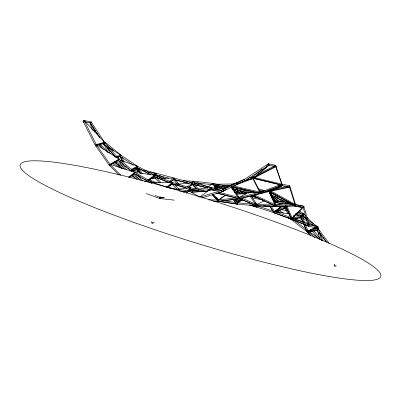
<?xml version="1.0" encoding="UTF-8"?>
<svg xmlns="http://www.w3.org/2000/svg" width="401" height="401" viewBox="0 0 401 401"><rect width="100%" height="100%" fill="white"/><g stroke="black" fill="none" stroke-linecap="round" stroke-linejoin="round"><path stroke-width="0.6" d="M192.6 183.788L192.605 182.931L143.924 169.999M270.56 193.588L270.565 192.736L287.657 201.773L290.565 203.979M238.104 182.51L230.555 185.307L209.397 189.884L199.588 197.137L221.392 190.47L244.364 179.362L268.449 163.803L275.542 165.317L282.023 184.184L282.008 185.247L260.249 193.292L252.61 178.184L252.62 177.122L262.399 168.896M231.753 186.65L260.249 193.292L260.264 192.234L252.62 177.122L247.903 178.405M183.177 192.159L189.202 190.866L209.397 189.884L221.392 190.47L230.555 185.307L244.364 179.362L245.006 180.661L239.828 182.886L252.61 178.184L252.62 177.122L254.259 176.28M256.79 205.888L256.81 204.515L251.161 195.919M260.249 193.292L260.264 192.234L282.023 184.184L289.687 185.753L295.597 204.57L295.702 206.009L276.269 206.535L276.164 205.101L269.878 191.713M241.171 199.096L238.334 200.395L238.314 201.713L238.334 200.395L237.071 199.091M272.785 210.971L256.595 205.678L256.575 206.991L250.094 205.122M151.889 182.956L151.909 182.099L134.916 172.375L119.107 159.102L96.265 144.54L84.125 120.46L83.132 121.302L95.273 145.383L96.265 144.54L104.521 142.3L119.107 159.102L118.606 160.29L111.057 164.545M146.32 193.573L159.663 198.46L159.693 197.192L155.052 195.493M238.299 201.668L238.334 200.395L242.68 200.154M148.305 172.49L155.668 173.297L155.593 174.656L153.964 175.448M174.014 179.122L174.064 178.214L161.583 178.255M263.793 191.357L260.264 192.234L260.184 193.417L239.026 198.675L239.101 197.492L231.623 186.831M173.999 179.077L174.064 178.214L168.851 181.598M154.415 176.129L154.49 175.267L137.383 166.174L120.992 155.217L108.816 147.703M172.139 183.778L172.255 182.49L154.49 175.267L134.36 172.285M256.47 207.021L256.595 205.678L255.898 206.836L274.394 212.886L274.52 211.538L271.302 206.304M285.306 207.573L285.392 206.675L284.274 206.164M287.567 202.625L287.657 201.773L275.347 201.342M256.445 206.951L256.595 205.678L255.978 206.916L249.502 205.041M285.291 207.528L285.392 206.675L281.632 206.545M287.517 203.001L287.657 201.773L285.036 203.242M209.282 190.736L209.397 189.884L210.61 190.194M253.743 191.813L248.836 192.38L239.101 197.492L238.931 198.766L218.42 201.257L218.59 199.984L225.668 195.071M132.561 170.625L137.257 169.583L137.463 168.184L136.265 167.834L137.463 168.184L137.082 169.578M155.463 174.696L155.668 173.297L156.746 173.904M189.051 191.743L189.202 190.866L170.641 188.355M209.252 190.761L209.397 189.884L209.177 190.741M155.508 174.169L155.668 173.297L152.956 174.615M233.111 184.856L233.272 183.964L215.006 184.234M267.457 191.683L269.297 191.472L269.091 190.039L268.69 191.152L275.763 206.209L295.196 205.678L295.597 204.57L295.337 205.994L303.572 207.663L303.833 206.239L295.597 204.57L270.715 190.931M151.743 182.931L151.909 182.099L144.43 181.407M286.765 205.778L292.063 217.969L291.788 219.342L274.244 212.911L274.52 211.538L281.241 206.345M151.653 183.302L151.909 182.099L170.019 188.269M137.192 167.032L137.383 166.174L119.789 160.059M154.295 176.129L154.49 175.267L147.573 180.069M274.224 212.816L274.52 211.538L285.392 206.675L286.464 207.282M285.191 207.528L285.392 206.675L284.489 207.743L287.933 213.703M301.828 216.881L302.028 216.029L296.66 213.011M213.312 201.197L218.264 201.262L218.59 199.984L213.573 194.475M292.123 218.981L291.908 219.818L288.79 217.938M303.432 214.741L303.647 213.898L299.286 210.59M183.172 180.821L193.633 181.212L193.402 182.074L193.633 181.212L212.946 183.422L227.573 186.259M269.091 190.039L268.815 191.011L295.321 205.543L289.412 186.721L289.687 185.753L289.873 187.167L269.277 191.457L269.091 190.039L268.79 191.147L275.863 206.209L276.164 205.101L285.562 203.011L292.645 204.109M248.605 193.187L248.836 192.38L256.655 192.28M239.993 198.786L256.47 205.728L256.81 204.515L264.404 200.821M295.321 205.543L295.597 204.57M193.367 182.089L193.633 181.212L195.653 184.054M215.928 188.766L212.946 183.422L212.64 184.295L212.946 183.422L214.094 183.924M233.272 183.964L233.001 184.846L233.272 183.964L231.718 184.966M133.348 169.102L137.463 168.184L137.047 169.503L132.345 170.545M254.299 194.921L276.164 205.101L276.309 206.495L256.956 205.913L237.181 204.109L237.593 202.831L242.805 199.447M255.156 202.761L256.81 204.515L256.404 205.793L239.357 198.61M248.57 193.187L248.836 192.38L235.176 192.655M273.041 205.006L256.81 204.515L256.414 205.728L275.768 206.315L276.164 205.101L293.773 204.62M192.45 191.232L190.164 189.137L190.625 187.823L204.054 190.259M316.294 227.638L317.472 228.039L317.973 226.776L309.166 224.956L292.063 217.969L291.286 219.016L273.743 212.585L274.52 211.538L292.063 217.969L317.973 226.776L317.492 228.134L308.69 226.314L291.582 219.327L292.063 217.969L302.028 216.029L317.973 226.776L321.512 240.55M308.69 226.314L309.166 224.956L303.833 206.239L295.918 204.841M212.63 184.3L212.946 183.422L207.989 186.841M275.763 206.209L276.164 205.101L276.048 206.52L277.221 206.254M218.089 201.327L237.121 204.099L237.593 202.831L235.141 199.287M176.63 184.224L192.605 182.931L211.237 187.432L210.896 188.3L211.237 187.432L216.655 188.67M236.605 201.232L238.4 201.683L238.334 200.395L237.788 201.683L235.257 199.071L237.828 201.693L238.334 200.395L240.69 201.076M309.166 224.956L308.319 225.853L291.216 218.871L292.063 217.969L291.562 219.232L293.332 219.833M137.042 167.016L137.383 166.174L131.438 169.297M210.876 188.29L211.237 187.432L197.778 189.162M118.325 160.189L119.107 159.102L109.944 164.265L109.443 165.453L110.631 165.839M134.42 173.563L134.916 172.375L109.944 164.265L96.265 144.54L95.513 145.533L109.192 165.262L118.355 160.099L119.107 159.102L117.944 159.934M254.83 205.497L256.064 206.936L256.595 205.678M156.109 176.069L155.142 174.495L155.668 173.297L155.012 174.47L155.979 176.039M137.042 166.951L137.383 166.174L136.41 167.137M120.776 175.237L109.944 164.265L109.443 165.377L118.977 175.031M291.677 219.783L292.043 218.966M315.747 227.678L307.963 230.836L307.412 232.059L291.196 219.477L292.349 219.177M190.044 189.102L190.625 187.823L172.255 182.49L152.064 182.475M174.069 179.097L174.064 178.214L173.483 179.463L177.317 184.199M269.768 205.929L273.953 212.73L274.52 211.538L289.191 213.933M285.186 203.803L285.562 203.011L292.264 204.194M162.631 178.791L155.072 174.54L155.668 173.297M174.064 178.214L173.473 179.463L189.036 183.417M151.493 182.946L151.909 182.099L150.982 182.871M239.487 202.144L237.723 201.638L238.334 200.395M137.879 171.503L136.916 169.282L137.463 168.184L136.746 169.247L137.708 171.468M139.373 171.072L136.811 169.357L137.463 168.184M285.677 205.763L291.452 219.056L292.063 217.969M291.452 219.056L303.221 207.327L303.833 206.239L291.216 218.871M171.543 183.698L172.255 182.49L172.27 183.352M274.52 211.538L273.828 212.7L269.642 205.898M151.413 182.916L151.909 182.099L151.352 182.871M284.63 207.863L285.392 206.675L284.515 207.758L287.196 209.267M104.846 143.202L105.363 142.41L120.992 155.217L120.475 156.485L116.942 157.362M120.215 156.41L120.992 155.217L116.28 156.385M286.845 202.931L287.657 201.773L288.755 203.287M96.521 146.285L95.483 145.623L96.265 144.54M95.483 145.623L103.739 143.383L104.521 142.3L91.217 121.974L84.125 120.46L83.082 121.383L83.929 122.295M310.625 235.387L307.146 231.973L307.963 230.836L317.306 229.292M285.046 203.708L285.562 203.011L273.878 200.791M305.452 224.57L307.963 230.836L307.196 231.863L308.219 232.565M109.192 165.262L109.944 164.265M140.52 173.342L136.535 167.277L137.383 166.174L136.581 167.297L140.571 173.367M153.638 176.37L154.49 175.267L154.19 176.48L148.751 180.255M301.151 217.111L302.028 216.029L294.695 214.831M117.533 157.799L120.094 156.22L120.992 155.217L119.919 156.019M302.69 214.966L303.647 213.898L305.828 216.134M303.833 206.239L302.986 207.137L308.319 225.853M133.904 173.382L134.916 172.375L134.676 173.623L129.277 177.608M122.375 161.202L120.014 156.179L120.992 155.217L120.235 156.305L116.701 157.182M303.101 222.104L301.046 216.981L302.028 216.029L301.752 217.402L294.128 218.886M310.74 235.422L306.83 231.583L317.973 226.776L316.99 227.723L306.981 231.788L303.788 223.813L306.93 231.753L307.963 230.836L321.823 240.329M85.448 121.889L90.175 122.901L91.217 121.974L91.623 123.157M103.478 143.222L104.521 142.3L84.125 120.46M302.58 214.846L303.647 213.898L304.219 214.961M306.93 231.753L307.963 230.836L314.915 237.663M159.663 198.46L161.067 197.242M160.896 196.931L159.693 197.192L159.859 198.51L161.257 197.282M105.067 143.378L104.521 142.3L103.528 143.142L97.042 144.906M266.585 165.367L268.449 163.803L269.176 165.037L253.352 178.355L245.091 180.595L244.364 179.362L244.846 180.726L253.101 178.485L252.62 177.122L250.881 177.768M218.49 192.214L239.101 197.492L239.522 198.866L269.567 191.407L282.494 185.553L282.023 184.184L252.62 177.122L253.151 178.42L268.981 165.097L276.073 166.615L275.542 165.317L256.986 174.876M186.42 193.187L189.202 190.866L199.066 196.826M304.008 217.502L302.544 214.811L303.647 213.898L297.547 212.73M317.371 230.009L318.474 229.096L329.146 243.412M187.307 190.525L190.625 187.823L190.706 188.691M188.269 191.031L190.635 189.102L190.625 187.823L175.748 189.417M188.375 191.056L190.746 189.127L196.846 190.234M166.385 187.102L172.255 182.49L172.124 183.733L167.232 187.578M167.377 187.623L172.275 183.783L185.904 187.738M273.743 212.585L281.908 206.279M273.953 212.73L282.119 206.43M207.412 190.355L211.237 187.432L212.455 189.533M104.646 142.946L105.363 142.41L104.185 142.17M128.541 177.087L134.916 172.375L134.42 173.488L129.027 177.478M186.936 187.107L192.605 182.931L192.645 183.798M188.159 187.483L192.595 184.214M188.224 187.503L192.665 184.229L207.688 187.858M103.257 142.956L104.521 142.3L103.363 143.137L108.275 152.846M104.521 142.3L103.363 143.132L115.919 157.603M225.182 195.427L218.56 200.054L215.984 197.543M148.445 180.676L154.375 176.56L168.129 182.149M245.878 191.172L247.387 190.164M306.83 231.583L307.963 230.836M170.315 181.874L173.964 179.508M170.425 181.909L174.074 179.538L187.828 183.036M245.091 180.595L269.176 165.037M317.266 229.853L318.474 229.096L317.166 227.758M117.408 157.433L118.942 156.48M117.363 157.603L118.896 156.651M318.474 229.096L317.256 229.843L318.99 234.525M191.016 182.796L193.633 181.212M255.898 206.836L257.477 205.913M256.064 206.936L257.642 206.009M151.743 221.563L152.149 223.337L154.315 222.114M224.48 190.33L221.788 191.848L221.392 190.47L222.039 191.768L245.006 180.661M222.039 191.768L226.349 189.337M286.289 203.538L287.337 202.951L287.657 201.773L286.705 202.841L287.672 203.578M286.474 203.638L287.522 203.051M131.463 170.179L136.871 167.337M131.688 170.305L137.092 167.463L149.784 174.209M240.379 198.32L239.297 198.891L239.101 197.492L258.45 192.686M239.522 198.866L240.605 198.3M92.591 130.295L89.959 122.631L91.217 121.974M253.352 178.355L252.62 177.122L252.675 178.039L275.597 166.235L275.542 165.317M253.151 178.42L276.073 166.615M153.804 175.397L155.433 174.605M237.723 201.638L242.259 199.563M237.828 201.693L242.364 199.618M278.088 185.969L279.773 185.202M269.277 191.457L282.209 185.603L289.873 187.167M276.394 211.843L285.091 207.954L287.241 209.162M276.57 211.913L285.266 208.024M334.103 264.68L335.015 266.289L336.314 265.723M236.951 184.124L239.668 182.956M300.224 215.297L303.647 213.898L303.116 215.016L300.83 215.949M301.612 215.858L303.326 215.162M236.931 183.999L238.67 183.352M233.938 185.593L253.101 178.485M282.494 185.553L260.735 193.598L259.482 193.618M201.878 197.919L221.913 191.793L221.392 190.47M294.655 218.58L296.961 217.989M294.81 218.751L297.692 218.009M276.269 206.535L277.447 206.274M212.906 190.29L228.625 186.891M214.625 190.214L227.322 187.468M164.52 197.738L159.693 197.192L159.849 198.5L161.062 198.254M162.265 197.994L163.473 197.738M274.545 188.906L287.261 186.254M268.815 191.011L289.412 186.721M293.908 218.776L301.527 217.297L302.028 216.029L300.996 216.946L303.046 222.069M308.945 231.572L317.707 230.124M309.161 231.768L317.923 230.324M188.605 190.34L191.663 189.949M235.994 197.873L218.59 199.984L208.685 199.848M259.883 191.102L265.407 190.465M260.199 192.139L261.427 191.999M170.485 184.721L172.33 184.57M190.816 192.094L207.954 191.262M191.317 192.134L207.227 191.357M236.079 193.843L246.63 193.633M236.615 194.029L245.928 193.838M222.069 185.457L231.202 185.322M259.267 193.678L260.47 193.663L260.264 192.234L232.981 185.874M150.976 178.29L155.969 178.275M215.126 201.262L218.841 201.312M263.482 205.913L270.364 206.154M189.593 182.365L192.054 182.455M216.385 193.132L218.289 193.287M234.455 199.177L237.593 202.831L253.091 204.189M132.355 170.746L139.718 171.553M194.44 182.671L211.944 184.671M159.859 198.51L174.34 200.149M181.934 191.172L183.788 191.422M178.886 190.851L186.315 191.853M222.856 200.68L235.748 202.56M293.171 215.908L294.394 216.109M274.244 212.911L276.078 213.212M293.191 216.004L294.414 216.204M295.306 205.929L300.785 206.896M302.003 207.111L303.221 207.327M293.828 205.939L303.572 207.663M190.164 189.137L198.711 190.691M189.442 189.503L191.272 189.838M274.545 202.214L283.151 203.853M274.379 202.325L281.758 203.728M281.086 209.573L286.575 210.625M213.663 184.841L222.806 186.615M213.693 184.971L224.66 187.102M114.801 161.944L115.979 162.179M250.941 196.214L258.129 197.678M252.209 197.843L262.991 200.034M217.447 201.101L237.728 204.144L237.593 202.831L237.633 204.164M216.851 201.107L218.059 201.352M211.928 189.011L213.733 189.422M231.688 186.776L260.184 193.417M252.675 178.039L282.078 185.102L282.023 184.184L282.209 185.603M252.61 178.184L282.008 185.247M207.693 187.994L192.069 184.219L192.605 182.931L192.61 183.813M235.347 199.638L236.545 199.944M236.595 201.382L237.788 201.683M217.162 193.092L238.986 198.685L239.101 197.492L239.447 198.846L218.936 201.337L218.59 199.984L216.009 197.492M216.5 193.021L238.931 198.766M114.841 162.174L116.034 162.49M155.072 174.54L168.726 178.194M232.921 189.307L231.833 187.087L250.239 192.194M233.051 188.711L245.522 192.169M233.046 188.861L246.7 192.65M298.219 212.38L300.63 213.056M136.811 169.357L138.571 169.854M137.257 169.583L138.435 169.914M187.082 188.244L171.673 183.768L172.255 182.49L171.638 183.758L177.683 189.633M218.936 187.307L215.362 186.259L218.901 187.342M258.274 188.711L264.129 190.625M259.412 190.55L261.166 191.127M167.798 186.856L174.826 189.167M291.582 219.327L297.472 221.332M314.549 227.131L317.492 228.134M197.102 182.585L207.517 186.706M194.43 182.956L198.48 184.56M149.367 179.894L156.24 182.605M315.622 227.953L317.336 228.64M240.946 188.565L246.745 190.896M169.247 182.766L153.778 176.475L154.49 175.267L153.778 176.475L159.272 182.876M238.63 196.851L239.763 197.332M241.467 198.049L256.81 204.515L256.961 205.868L256.81 204.515M217.527 185.432L222.104 187.437M213.618 185.237L219.923 187.989M252.996 195.563L275.863 206.209M252.339 195.407L275.768 206.315M231.833 187.087L233.477 187.944M236.214 189.362L242.785 192.776M232.906 189.222L239.477 192.635M274.83 196.295L278.139 198.044M280.895 199.503L284.755 201.543M270.855 194.475L284.64 201.763M136.535 167.277L150.881 174.906M113.979 162.686L119.939 165.899M112.48 163.418L121.749 168.36M268.69 191.152L295.196 205.678M259.462 190.746L260.55 191.352M272.469 198.039L274.64 199.252M276.805 200.47L277.893 201.076L274.229 196.906M273.467 200.219L275.647 201.432M295.828 213.989L297.973 215.192M295.251 213.793L298.469 215.603M159.367 175.377L165.382 178.756M170.48 181.623L173.122 183.107M155.142 174.495L162.701 178.746M135.733 174.229L141.047 177.267M142.104 177.879L143.167 178.485M144.23 179.092L147.949 181.222M149.483 182.35L134.089 173.533L134.916 172.375L134.024 173.493L140.355 180.42M278.715 210.405L283.392 213.227M277.352 211.036L278.911 211.979M277.291 211.162L279.893 212.725M287.687 217.432L291.327 219.628M101.934 143.458L105.107 145.418M252.625 195.417L255.768 197.407M120.014 156.179L133.338 165.082M151.804 177.788L153.337 178.816M136.916 169.282L139.478 171.001M301.046 216.981L307.216 221.136M308.214 221.798L314.419 225.989M132.796 174.781L139.994 179.673M133.007 176.345L136.094 178.44M131.388 175.553L137.047 179.397M307.146 231.973L309.201 233.377M298.329 211.658L300.755 213.497M272.038 193.873L270.565 192.736L271.382 193.663M274.981 196.159L282.334 201.863M271.191 195.036L280.048 201.878M294.69 220.48L305.998 229.302M106.656 145.152L113.764 150.976M108.851 147.092L112.165 149.809M120.044 161.498L121.478 162.706M122.917 163.909L123.874 164.716M125.312 165.924L126.751 167.127M127.708 167.934L129.147 169.137M130.104 169.944L131.543 171.152M131.989 171.773L118.089 160.109L119.107 159.102L118.069 160.089L124.5 169.252M116.716 161.488L123.097 167.207M115.293 161.839L117.117 163.473M118.48 164.696L120.305 166.33M114.771 161.663L122.516 168.605M191.999 189.082L193.823 190.756M192.365 191.217L190.079 189.122L190.625 187.823L190.635 189.102M299.397 217.748L303.006 221.096M173.894 184.089L179.217 189.287M215.728 186.831L217.001 188.114M234.785 190.084L237.312 192.645M234.73 191.823L235.572 192.675M234.62 191.793L235.467 192.65M306.7 217.026L313.677 224.179M302.544 214.811L306.469 218.836M193.873 184.234L198.51 189.016M83.132 121.302L83.984 122.215M253.141 195.342L254.8 197.142M251.327 195.272L252.57 196.62M251.592 195.668L252.419 196.565M215.021 185.673L217.507 188.37M214.62 186.986L216.279 188.786M214.56 186.976L216.214 188.776M212.149 194.37L218.42 201.257M212.415 194.836L218.264 201.262M137.428 175.127L142.856 181.092M271.171 195.392L276.459 201.417M271.753 196.209L276.234 201.307M236.53 187.673L237.748 189.061M238.154 191.307L238.971 192.234M100.511 144.064L107.744 152.345M99.353 144.691L102.566 148.375M98.952 144.44L103.373 149.503M103.739 143.383L114.681 155.989M233.262 199.538L237.181 204.109M233.202 199.533L237.121 204.099M156.45 177.553L160.761 182.575M175.217 179.638L179.046 184.375M314.078 230.971L319.722 238.319M312.494 231.232L317.386 237.603M319.913 233.086L322.123 236.049M322.86 237.036L326.168 241.477M319.467 232.801L326.459 242.179M230.796 187.006L239.026 198.675M121.954 163.162L126.581 169.763M250.099 196.119L256.47 205.728M138.716 168.194L142.37 173.758M90.175 122.901L98.701 135.929M89.959 122.631L99.849 137.744M156.631 174.866L157.598 176.435M237.337 190.926L238.344 192.655M286.324 208.299L288.81 212.62M290.705 218.55L291.352 219.643M305.933 218.149L306.509 219.212M106.706 146.616L110.25 153.628M121.774 156.891L124.135 161.909M120.094 156.22L122.45 161.237M285.507 205.718L291.286 219.016M138.39 170.32L139.147 172.064M268.449 163.803L268.981 165.097M302.715 217.738L304.539 222.294M319.983 233.187L322.785 240.785M269.251 190.495L269.567 191.407M275.597 166.235L282.078 185.102M92.636 126.104L94.661 131.999M119.769 166.786L120.099 167.954M316.835 227.517L319.913 239.497M334.604 264.515L335.015 266.289M218.756 200.871L218.59 199.984L218.751 201.332M151.989 222.38L152.149 223.337M237.593 202.831L237.743 204.179M189.202 190.866L188.926 191.748L189.202 190.866M192.605 182.931L192.129 184.234L196.771 189.016L192.069 184.219L192.605 182.931M260.735 193.598L260.264 192.234L260.685 193.603M211.302 188.295L211.237 187.432L211.272 188.295M98.992 209.352A188.766 22.677 17.2 0 0 380.459 277.241A188.766 22.677 17.2 0 0 122.049 175.402A188.766 22.677 17.2 0 0 98.992 209.352"/></g></svg>
